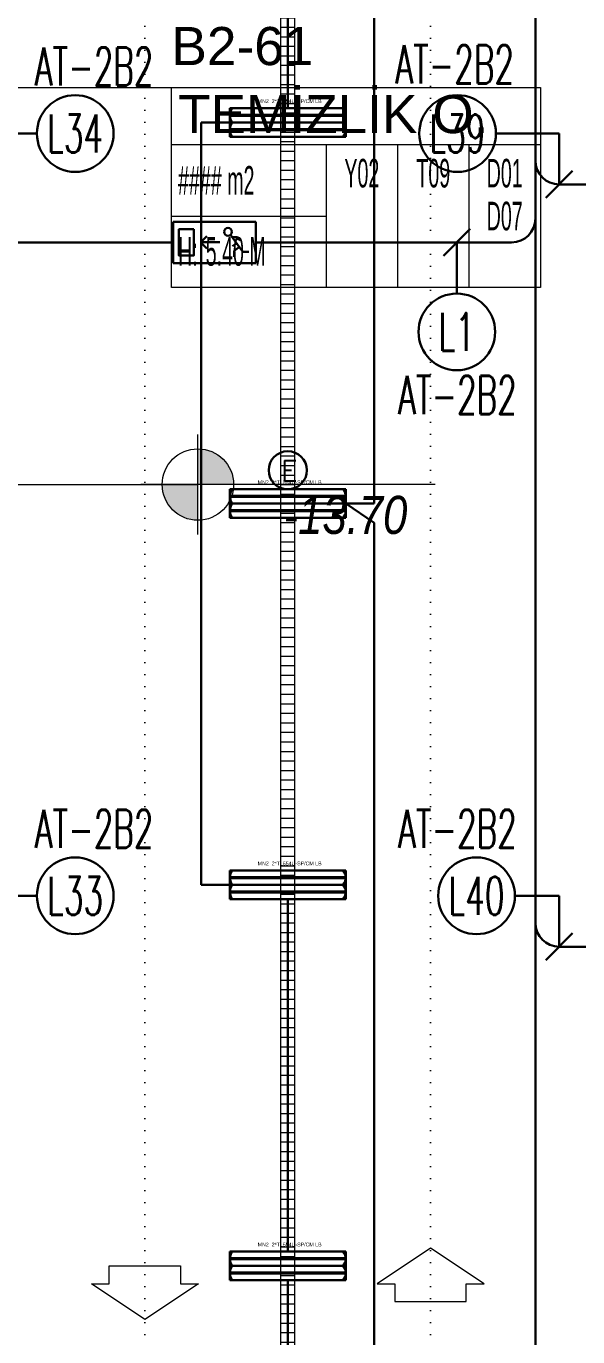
# Model space of a CAD drawing. Header units: metres. Extents: x -13316 to 152404, y -3899 to 30226.
# Drawn here: x 1995 to 2575, y 1486 to 2861 of the extents above; entities that cross this region are included whole.
import ezdxf
from ezdxf.enums import TextEntityAlignment as Align

# ---------------------------------------------------------------- set-up
doc = ezdxf.new("R2010")
doc.units = ezdxf.units.M
doc.header["$LTSCALE"] = 100
doc.header["$MEASUREMENT"] = 0
doc.header["$PDMODE"] = 1
doc.linetypes.add('DOT2', pattern=[0.125, 0, -0.125])
doc.layers.get('0').update_dxf_attribs({"color": 9, "lineweight": 9})
for name, color, linetype, lineweight in [('06D', 9, 'Continuous', 9), ('21', 9, 'Continuous', 9), ('21_mahal200', 9, 'Continuous', 9), ('E-1x8 W ACİL ÇIKIŞ ARMATÜRÜ (TİP1)', 7, 'Continuous', 30), ('E-2x54 W SIVAÜSTÜ FLUORESAN YÜKSEK TAVAN ARMATÜRÜ', 7, 'Continuous', 30), ('E-ACİL AYDINLATMA KİTİ', 7, 'Continuous', 30), ('E-KABLO', 7, 'Continuous', 30), ('E-LINYE', 7, 'Continuous', 30)]:
    doc.layers.add(name, color=color, linetype=linetype, lineweight=lineweight)
doc.styles.add('Arial', font='arial.ttf', dxfattribs={"height": 2.5})
doc.styles.add('E-YAZI', font='txttw.shx')
doc.styles.add('MuuM_TEXT-ITALIC', font='ARIALNI.TTF')
doc.styles.add('MuuM_TEXT-STANDART', font='ARIALN.TTF')
doc.dimstyles.new('MuuM_DIM200', dxfattribs={"dimscale": 20, "dimtxt": 2, "dimasz": 1, "dimexe": 1, "dimexo": 1, "dimgap": 1, "dimtad": 1, "dimdec": 1, "dimrnd": 0.5, "dimdsep": 46, "dimtxsty": 'MuuM_TEXT-STANDART', "dimblk": 'ARCHTICK', "dimcen": 0, "dimdle": 0.15, "dimclrd": 256, "dimclre": 256, "dimclrt": 256, "dimadec": 0, "dimazin": 0, "dimtfac": 5, "dimtdec": 1, "dimtix": 1, "dimtmove": 2, "dimatfit": 3, "dimldrblk": 'DOT', "dimfxl": 3, "dimfxlon": 1, "dimtolj": 1, "dimlwd": -1, "dimlwe": -1, "dimarcsym": 0})

# ---------------------------------------------------------------- blocks, each defined once
blk = doc.blocks.new('2x54 W SIVAÜSTÜ FLUORESAN YÜKSEK TAVAN ARMATÜRÜ')
at = {"layer": 'E-2x54 W SIVAÜSTÜ FLUORESAN YÜKSEK TAVAN ARMATÜRÜ', "color": 4}
for p, q in [((-60.8, 15), (-60.8, -15)), ((-60.8, 15), (60.8, 15)), ((60.8, 15), (60.8, 0)), ((-60, 0), (-15, 0)), ((15, 0), (60, 0)), ((60.8, 0), (60.8, -15)), ((-60.8, -15), (60.8, -15))]:
    blk.add_line(p, q, dxfattribs=at)
at = {"layer": 'E-2x54 W SIVAÜSTÜ FLUORESAN YÜKSEK TAVAN ARMATÜRÜ', "color": 7}
for p, q in [((-60.8, 0), (60.8, 0)), ((-59.3, 8), (59.3, 8)), ((-59.2, 7), (59.4, 7)), ((-59.3, -7), (59.3, -7)), ((-59.2, -8), (59.4, -8))]:
    blk.add_line(p, q, dxfattribs=at)
for centre in [(-59.2, 7.6), (-59.2, 7.3), (59.4, 7.6), (59.4, 7.3), (-59.2, -7.4), (-59.2, -7.7), (59.4, -7.4), (59.4, -7.7)]:
    blk.add_circle(centre, 0.11, dxfattribs=at)
for centre, radius, start, end in [((-48.7, 7.5), 12.1, 141.86, 218.14), ((48.7, 7.5), 12.1, 321.86, 38.14), ((-59.1, 7.5), 0.515, 106.8674, 266.7612), ((-59.3, 7.5), 0.519, 289.2244, 84.4042), ((59.5, 7.5), 0.515, 106.8674, 266.7612), ((59.3, 7.5), 0.519, 289.2244, 84.4042), ((-48.7, -7.5), 12.1, 141.86, 218.14), ((-59.1, -7.5), 0.515, 106.8674, 266.7612), ((-59.3, -7.5), 0.519, 289.2244, 84.4042), ((48.7, -7.5), 12.1, 321.86, 38.14), ((59.5, -7.5), 0.515, 106.8674, 266.7612), ((59.3, -7.5), 0.519, 289.2244, 84.4042)]:
    blk.add_arc(centre, radius, start, end, dxfattribs=at)
at = {"layer": 'E-2x54 W SIVAÜSTÜ FLUORESAN YÜKSEK TAVAN ARMATÜRÜ', "color": 7, "style": 'Arial'}
blk.add_text('MN2  2*TL554U-SP/CM LB', height=3.951, dxfattribs=at).set_placement((-31.6, 20.4))
blk = doc.blocks.new('100_ACİL AYDINLATMA KİTİ')
at = {"layer": 'E-ACİL AYDINLATMA KİTİ', "color": 3}
blk.add_circle((0, 0), 1.251, dxfattribs=at)
at = {"layer": 'E-ACİL AYDINLATMA KİTİ', "color": 3, "style": 'E-YAZI'}
blk.add_text('E', height=1.34, dxfattribs=at).set_placement((-0.448, -0.694))
blk = doc.blocks.new('100_1x8 W ACİL ÇIKIŞ ARMATÜRÜ (TİP1)')
at = {"layer": 'E-1x8 W ACİL ÇIKIŞ ARMATÜRÜ (TİP1)', "color": 4}
for p, q in [((-3.4, 3.4), (3.4, 3.4)), ((-3.4, 0), (-3.4, 3.4)), ((3.4, 3.4), (3.4, 0)), ((3.4, 0), (-3.4, 0))]:
    blk.add_line(p, q, dxfattribs=at)
at = {"layer": 'E-1x8 W ACİL ÇIKIŞ ARMATÜRÜ (TİP1)', "color": 1}
for p, q in [((-1.31, 2.32), (-2.33, 0.94)), ((1.11, 1.71), (0.62, 2.2)), ((-1.88, 2.13), (-2.07, 1.87)), ((-1.61, 1.01), (-2.04, 1.33)), ((-1.45, 2.13), (-1.88, 2.13)), ((-1.48, 1.38), (-1.82, 1.63)), ((1.11, 1.71), (-0.43, 1.71)), ((0.62, 1.21), (1.11, 1.7)), ((-2.82, 0.94), (-2.33, 0.94)), ((-1.61, 1.01), (-1.61, 0.52))]:
    blk.add_line(p, q, dxfattribs=at)
blk.add_lwpolyline([(1.71, 2.78), (2.92, 2.78), (2.92, 0.62), (1.71, 0.62)], close=True, dxfattribs=at)
blk.add_circle((-1.11, 2.57), 0.32, dxfattribs=at)
blk = doc.blocks.new('p-ızgara')
at = {"layer": '06D'}
h = blk.add_hatch(dxfattribs=at)
h.set_pattern_fill('_USER', color=252, scale=10, angle=180, style=0, pattern_type=0)
h.set_pattern_definition([(180, (-7e-12, -8630), (-1e-15, -10), [])])
h.paths.add_polyline_path([(1942.5, -4975), (1942.5, -8278.5), (1957.5, -8278.5), (1957.5, -4975)])
blk.add_lwpolyline([(1942.5, -4975), (1942.5, -8278.5), (1957.5, -8278.5), (1957.5, -4975)], close=True, dxfattribs=at)
blk = doc.blocks.new('0_elevationtarget-p-bk')
h = blk.add_hatch(color=250)
h.paths.add_polyline_path([(1.875, 0, 0.414214), (0, 1.875), (0, 0)])
h.paths.add_polyline_path([(0, 0), (-1.875, 0, 0.414214), (0, -1.875)])
blk.add_line((0, -2.625), (0, 2.625))
blk.add_lwpolyline([(12.453, 0), (-3, 0)])
blk.add_circle((0, 0), 1.875)
at = {"style": 'Arial'}
blk.add_attdef('BITMISKOT', text='', height=2, dxfattribs=at).set_placement((4.5, 0), align=Align.BOTTOM_LEFT)
at = {"style": 'MuuM_TEXT-ITALIC'}
blk.add_attdef('FINISHINGFLOORLEVEL', text='', height=2, dxfattribs=at).set_placement((4.5, -0.592), align=Align.TOP_LEFT)
blk = doc.blocks.new('_ArchTick')
at = {"color": 0, "linetype": 'ByBlock', "const_width": 0.15}
blk.add_lwpolyline([(-0.5, -0.5), (0.5, 0.5)], dxfattribs=at)
blk = doc.blocks.new('_Dot')
at = {"color": 0, "linetype": 'ByBlock', "lineweight": -2}
blk.add_line((-0.5, 0), (-1, 0), dxfattribs=at)
at = {"color": 0, "linetype": 'ByBlock', "const_width": 0.5}
blk.add_lwpolyline([(-0.25, 0, 1), (0.25, 0, 1)], format="xyb", close=True, dxfattribs=at)
blk = doc.blocks.new('0_arrow1')
at = {"linetype": 'ByBlock', "lineweight": -2}
blk.add_lwpolyline([(15, -22.5), (-15, -22.5), (-15, -15), (-22.5, -15), (0, 0), (22.5, -15), (15, -15)], close=True, dxfattribs=at)
blk.add_point((0, 0))
blk = doc.blocks.new('0_roomno2')
blk.add_lwpolyline([(19.375, -10.5), (0, -10.5), (0, 0), (19.375, 0)], close=True)
for points in [[(0, -3), (19.375, -3)], [(8.125, -3), (8.125, -10.5)], [(11.875, -3), (11.875, -10.5)], [(15.625, -3), (15.625, -10.5)], [(0, -6.75), (8.125, -6.75)]]:
    blk.add_lwpolyline(points)
at = {"style": 'MuuM_TEXT-STANDART', "width": 0.6}
blk.add_text('H:', height=1.5, dxfattribs=at).set_placement((0.35, -8.608), align=Align.MIDDLE_LEFT)
at = {"style": 'Arial'}
blk.add_attdef('ODANO', (0, 1.17), '', height=2, dxfattribs=at)
blk.add_attdef('MEKANADI', text='', height=2, dxfattribs=at).set_placement((0.35, -3), align=Align.BOTTOM_LEFT)
at = {"style": 'MuuM_TEXT-STANDART', "width": 0.6}
for tag, p in [('M2', (0.35, -4.875)), ('TEMIZTAVANYUKSEKLIGI', (1.8, -8.608))]:
    blk.add_attdef(tag, text='', height=1.5, dxfattribs=at).set_placement(p, align=Align.MIDDLE_LEFT)
for tag, p in [('YER01', (10, -4.5)), ('TAVAN01', (13.75, -4.5)), ('DUVAR01', (17.5, -4.5)), ('YER02', (10, -6.75)), ('TAVAN02', (13.75, -6.75)), ('DUVAR02', (17.5, -6.75)), ('YER03', (10, -9)), ('TAVAN03', (13.75, -9)), ('DUVAR03', (17.5, -9))]:
    blk.add_attdef(tag, text='', height=1.5, dxfattribs=at).set_placement(p, align=Align.MIDDLE_CENTER)
blk = doc.blocks.new('2.bod.Mimari')
at = {"layer": '06D', "linetype": 'DOT2'}
for points in [[(1800, -4350), (1800, -7755), (1800, -8105)], [(2100, -4350), (2100, -7755), (2100, -8105)]]:
    blk.add_lwpolyline(points, dxfattribs=at)
at = {"layer": '06D'}
blk.add_blockref('p-ızgara', (0, 0), dxfattribs=at)
at = {"layer": '06D', "xscale": -2.5, "yscale": 2.5, "zscale": 2.5}
blk.add_blockref('0_arrow1', (2100, -7371.25), dxfattribs=at)
at = {"layer": '06D', "xscale": 2.5, "yscale": 2.5, "zscale": 2.5, "rotation": 180}
blk.add_blockref('0_arrow1', (1800, -7446.25), dxfattribs=at)
at = {"layer": '21'}
ref = blk.add_blockref('0_elevationtarget-p-bk', (1855.61, -6570), dxfattribs=dict(at, xscale=20, yscale=20, zscale=20))
ref.add_attrib('FINISHINGFLOORLEVEL', '-13.70', dxfattribs={"layer": '0', "height": 40, "style": 'MuuM_TEXT-ITALIC'}).set_placement((1945.61, -6581.84), align=Align.TOP_LEFT)
at = {"layer": '21_mahal200'}
ref = blk.add_blockref('0_roomno2', (1827.78, -6153.2), dxfattribs=dict(at, xscale=20, yscale=20, zscale=20))
ref.add_attrib('ODANO', 'B2-61', (1827.78, -6129.8), dxfattribs={"layer": '0', "height": 40, "style": 'Arial'})
ref.add_attrib('MEKANADI', 'TEMİZLİK O.', dxfattribs={"layer": '0', "height": 40, "style": 'Arial'}).set_placement((1834.78, -6213.2), align=Align.BOTTOM_LEFT)
ref.add_attrib('M2', '#### m2', dxfattribs={"layer": '0', "height": 30, "style": 'MuuM_TEXT-STANDART', "width": 0.6}).set_placement((1834.78, -6250.7), align=Align.MIDDLE_LEFT)
ref.add_attrib('TEMIZTAVANYUKSEKLIGI', '5.40 M', dxfattribs={"layer": '0', "height": 30, "style": 'MuuM_TEXT-STANDART', "width": 0.6}).set_placement((1863.78, -6325.36), align=Align.MIDDLE_LEFT)
ref.add_attrib('YER01', 'Y02', dxfattribs={"layer": '0', "height": 30, "style": 'MuuM_TEXT-STANDART', "width": 0.6}).set_placement((2027.78, -6243.2), align=Align.MIDDLE_CENTER)
ref.add_attrib('TAVAN01', 'T09', dxfattribs={"layer": '0', "height": 30, "style": 'MuuM_TEXT-STANDART', "width": 0.6}).set_placement((2102.78, -6243.2), align=Align.MIDDLE_CENTER)
ref.add_attrib('DUVAR01', 'D01', dxfattribs={"layer": '0', "height": 30, "style": 'MuuM_TEXT-STANDART', "width": 0.6}).set_placement((2177.78, -6243.2), align=Align.MIDDLE_CENTER)
ref.add_attrib('DUVAR02', 'D07', dxfattribs={"layer": '0', "height": 30, "style": 'MuuM_TEXT-STANDART', "width": 0.6}).set_placement((2177.78, -6288.2), align=Align.MIDDLE_CENTER)
for points in [[(1501.93, -6153.2), (1827.78, -6153.2)], [(1509.62, -6570), (1855.61, -6570)]]:
    blk.add_leader(points, dimstyle='MuuM_DIM200', override={"dimasz": 1, "dimfxl": 10}, dxfattribs=at)

msp = doc.modelspace()

# ---------------------------------------------------------------- linework, layer by layer
at = {"layer": 'E-KABLO', "color": 6}
for p, q in [((2360.8, 3940), (2360.8, 2360)), ((2270, 2775), (2270, 3145)), ((2209.2, 2760), (2179.2, 2760)), ((2179.2, 2760), (2179.2, 1960)), ((2620, 2695), (2555, 2695)), ((2330.8, 2360), (2360.8, 2360)), ((2330.8, 2360), (2360.8, 2340)), ((2360.8, 2340), (2360.8, 760)), ((2209.2, 1960), (2179.2, 1960)), ((2270, 1575), (2270, 1945)), ((2620, 1895), (2555, 1895)), ((2270, 1545), (2270, 1175))]:
    msp.add_line(p, q, dxfattribs=at)
at = {"layer": 'E-KABLO', "color": 5}
for p, q in [((2530, 2659.12), (2530, 3370)), ((2530, 2720), (2530, 2659.12)), ((2530, 2720), (2530, 1920)), ((2530, 1920), (2530, 1120))]:
    msp.add_line(p, q, dxfattribs=at)
at = {"layer": 'E-KABLO', "color": 4}
for p, q in [((2149.53, 2634.12), (1349.38, 2633.22)), ((2236.57, 2634.12), (2505, 2634.12))]:
    msp.add_line(p, q, dxfattribs=at)
at = {"layer": 'E-KABLO', "color": 6}
for centre in [(2555, 2720), (2555, 1920)]:
    msp.add_arc(centre, 25, 180, 270, dxfattribs=at)
at = {"layer": 'E-KABLO', "color": 4}
msp.add_arc((2505, 2659.12), 25, 270, 0, dxfattribs=at)
at = {"layer": 'E-LINYE', "color": 7, "linetype": 'Continuous'}
for p, q in [((2006.53, 2748.41), (1960, 2748.41)), ((2488.52, 2748.41), (2555, 2748.41)), ((2555, 2695), (2555, 2748.41)), ((2569.14, 2709.14), (2540.86, 2680.86)), ((2433.36, 2619.98), (2461.64, 2648.26)), ((2447.5, 2634.12), (2447.5, 2580.44)), ((2006.53, 1948.41), (1960, 1948.41)), ((2508.47, 1948.41), (2555, 1948.41)), ((2555, 1895), (2555, 1948.41)), ((2569.14, 1909.14), (2540.86, 1880.86))]:
    msp.add_line(p, q, dxfattribs=at)
for centre in [(2046.77, 2748.41), (2448.28, 2748.41), (2447.5, 2540.19), (2046.77, 1948.41), (2468.23, 1948.41)]:
    msp.add_circle(centre, 40.25, dxfattribs=at)

# ---------------------------------------------------------------- block references
msp.add_blockref('2.bod.Mimari', (320, 8950))
at = {"layer": 'E-1x8 W ACİL ÇIKIŞ ARMATÜRÜ (TİP1)', "xscale": -12.8, "yscale": 12.8, "zscale": 12.8}
msp.add_blockref('100_1x8 W ACİL ÇIKIŞ ARMATÜRÜ (TİP1)', (2193.05, 2612.36), dxfattribs=at)
at = {"layer": 'E-2x54 W SIVAÜSTÜ FLUORESAN YÜKSEK TAVAN ARMATÜRÜ', "color": 6}
for p in [(2270, 2760), (2270, 2360), (2270, 1960), (2270, 1560)]:
    msp.add_blockref('2x54 W SIVAÜSTÜ FLUORESAN YÜKSEK TAVAN ARMATÜRÜ', p, dxfattribs=at)
at = {"layer": 'E-ACİL AYDINLATMA KİTİ', "xscale": 16, "yscale": 16, "zscale": 16}
msp.add_blockref('100_ACİL AYDINLATMA KİTİ', (2270, 2395.02), dxfattribs=at)

# ---------------------------------------------------------------- texts
at = {"layer": 'E-LINYE', "color": 3, "linetype": 'Continuous', "style": 'E-YAZI', "width": 0.6}
for s, p in [('AT-2B2', (2066.76, 2818.76)), ('AT-2B2', (2445.32, 2821.01)), ('L34', (2046.77, 2748.41)), ('L39', (2448.28, 2748.41)), ('L1', (2447.5, 2540.19)), ('AT-2B2', (2448.24, 2473.99)), ('AT-2B2', (2066.76, 2018.76)), ('AT-2B2', (2448.24, 2018.76)), ('L33', (2046.77, 1948.41)), ('L40', (2468.23, 1948.41))]:
    msp.add_text(s, height=40, dxfattribs=at).set_placement(p, align=Align.MIDDLE_CENTER)

doc.saveas('drawing.dxf')
